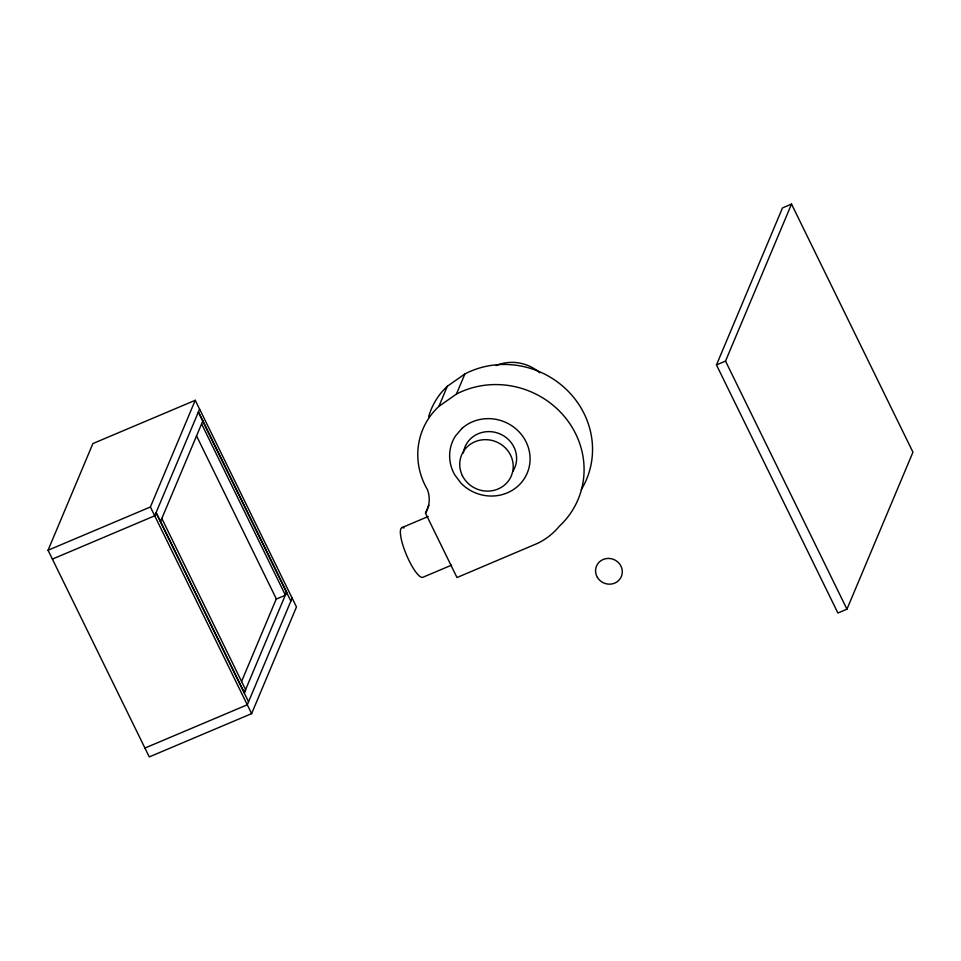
<?xml version="1.0" encoding="UTF-8"?>
<svg xmlns="http://www.w3.org/2000/svg" width="961" height="961" viewBox="0 0 961 961"><rect width="100%" height="100%" fill="white"/><g stroke="black" fill="none" stroke-linecap="round" stroke-linejoin="round"><path stroke-width="1.44" d="M154.733 515.841L199.612 409.074L296.469 606.968L251.614 713.651L149.267 756.92L48.05 550.245L92.893 443.562L195.239 400.293L199.576 409.158M48.05 550.245L150.397 506.976L195.239 400.293M160.547 521.535L202.855 420.882M241.535 681.565L276.312 598.847M244.214 692.917L286.522 592.264M196.476 435.753L276.384 599.027L285.429 595.207L286.702 592.192L198.519 412.017M292.132 598.102L247.277 704.797L144.931 748.054M438.877 406.407L456.439 394.058A85.649 81.036 22.8 0 1 566.401 418.996A85.649 81.036 22.8 0 1 559.338 526.232A69.781 66.021 22.8 0 1 537.944 543.193L456.992 577.537L425.507 513.222A30.127 28.506 22.8 0 0 427.441 489.617A72.664 68.748 22.8 0 1 438.877 406.407L447.333 386.274L464.908 373.925A85.649 81.036 22.8 0 1 567.507 390.574A85.649 81.036 22.8 0 1 581.261 489.666M456.439 394.058L464.908 373.925M425.507 513.222L428.894 505.174M716.474 364.928L782.482 207.912L791.528 204.08L912.95 452.187L846.953 609.19L837.896 613.022L716.474 364.928L725.519 361.096L791.528 204.08M52.387 559.11L154.769 515.769M402.094 527.553L428.222 516.501M451.562 565.152L422.684 577.369A26.968 6.415 67.1 0 1 404.845 550.857A26.968 6.415 67.1 0 1 404.064 527.973M725.519 361.096L846.953 609.19M198.338 412.101L290.859 601.118M201.594 423.897L285.429 595.207M161.82 518.508L245.656 689.818L244.394 692.833L156.211 512.669M156.03 512.742L248.551 701.77M150.397 506.976L251.614 713.651M428.69 416.642A72.664 68.748 22.8 0 1 447.333 386.274M463.334 453.027A26.968 25.515 22.8 0 1 498.747 433.423A26.968 25.515 22.8 0 1 512.693 471.611M496.212 365.528A40.446 38.272 22.8 0 1 539.782 372.772M462.013 428.378L455.442 436.006A40.542 38.368 22.8 0 0 454.613 474.638L460.836 482.999A40.542 38.368 22.8 0 0 517.715 486.302A40.542 38.368 22.8 0 0 518.892 431.669A40.542 38.368 22.8 0 0 462.013 428.378M597.442 577.453A13.478 12.757 22.8 0 0 620.614 578.005A13.478 12.757 22.8 0 0 608.745 558.437A13.478 12.757 22.8 0 0 597.442 577.453M462.349 475.587A26.968 25.515 22.8 0 0 508.549 480.752A26.968 25.515 22.8 0 0 488.524 439.826A26.968 25.515 22.8 0 0 462.349 475.587"/></g></svg>
